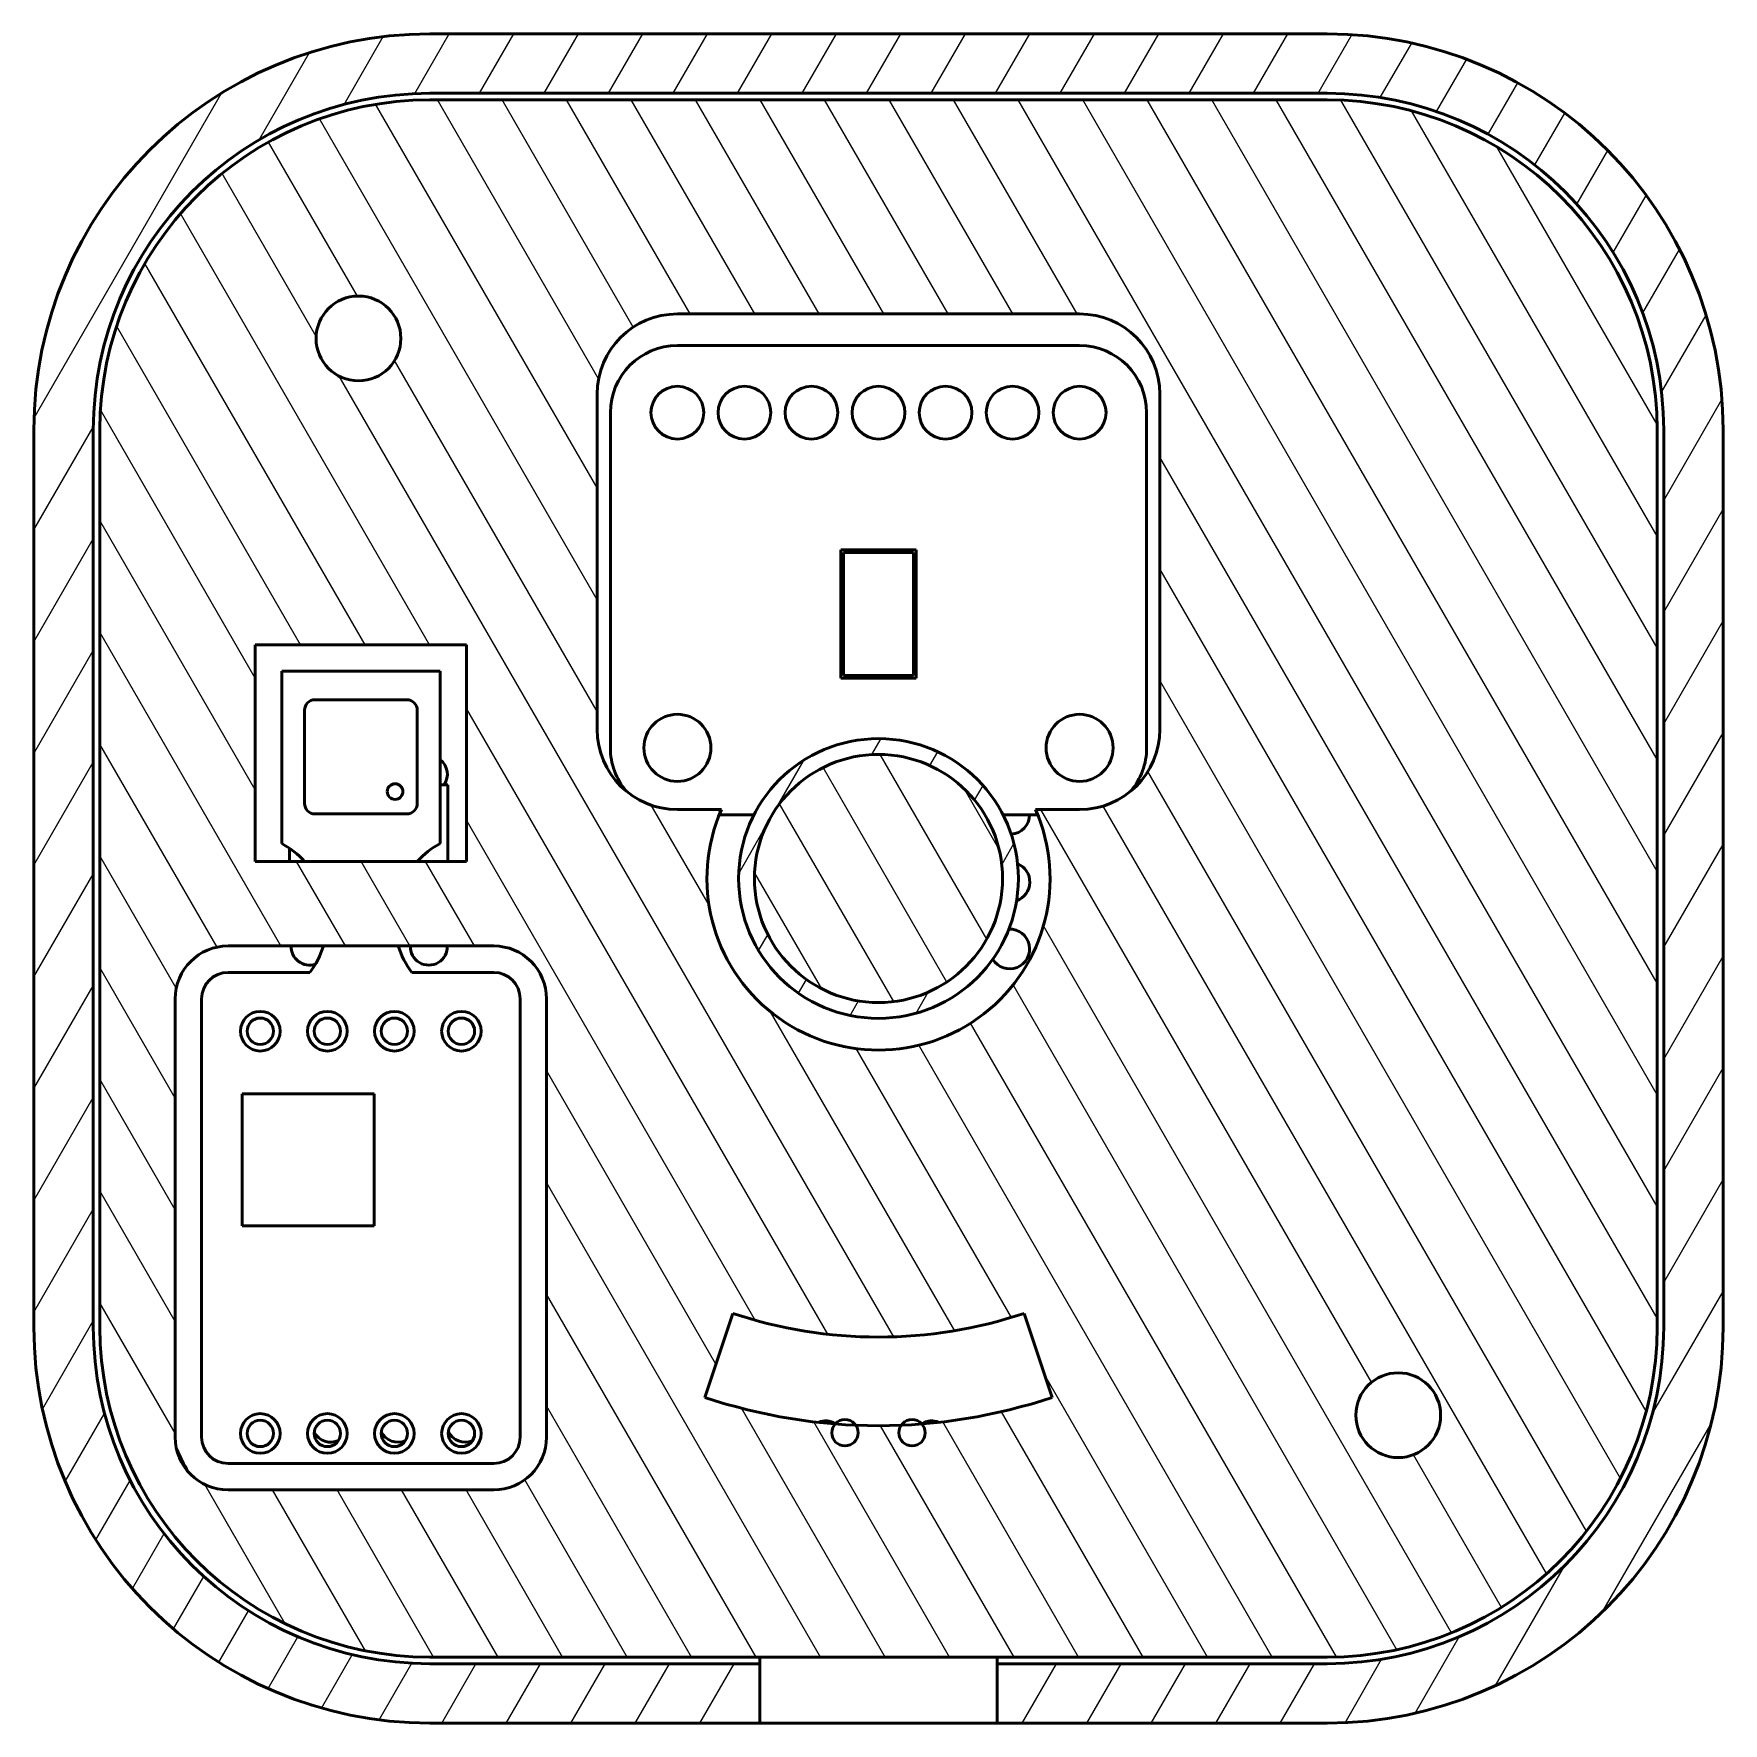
# Model space of a CAD drawing. Header units: inches. Extents: x 0.9 to 14.9, y -1.6 to 10.6.
# Drawn here: x 0.93 to 4.71, y 6.442 to 10.222 of the extents above; entities that cross this region are included whole.
import ezdxf

# ---------------------------------------------------------------- set-up
doc = ezdxf.new("R2010")
doc.units = ezdxf.units.IN
doc.header["$LTSCALE"] = 0.75
doc.header["$MEASUREMENT"] = 0
doc.layers.add('Hatching', color=7, linetype='Continuous', lineweight=25)
doc.layers.add('Visible', color=7, linetype='Continuous', lineweight=50)
pattern_1 = [(59.99999999999999, (0, 0), (-0.1082531754730548, 0.06250000000000001), [])]
pattern_2 = [(120, (0, 0), (-0.1082531754730548, -0.06250000000000001), [])]

msp = doc.modelspace()

# ---------------------------------------------------------------- hatches: boundary and pattern name
at = {"layer": 'Hatching'}
h = msp.add_hatch(dxfattribs=at)
h.set_pattern_fill('ANSI31', color=256, angle=15, style=0)
h.set_pattern_definition(pattern_1)
edge = h.paths.add_edge_path(flags=0)
edge.add_ellipse((3.824268752134258, 9.33580576755605), major_axis=(3.171660695035318e-15, 0.7529527559055125), ratio=1, start_angle=-90, end_angle=0, ccw=False)
edge.add_line((4.57722150803977, 9.335805767556048), (4.577221508039762, 7.327931751808016))
edge.add_ellipse((3.82426875213425, 7.32793175180802), major_axis=(0.7529527559055116, -3.040531991340636e-15), ratio=1, start_angle=-90, end_angle=0, ccw=False)
edge.add_line((3.824268752134246, 6.574978995902508), (3.086079775756295, 6.57497899590251))
edge.add_line((3.086079775756295, 6.57497899590251), (3.086079775756294, 6.442104980154479))
edge.add_line((3.086079775756294, 6.442104980154479), (3.824268752134246, 6.442104980154475))
edge.add_ellipse((3.82426875213425, 7.32793175180802), major_axis=(-3.816213508316772e-15, -0.8858267716535428), ratio=1, start_angle=8.7196529051261e-16, end_angle=90.00000000000001)
edge.add_line((4.710095523787793, 7.327931751808016), (4.710095523787801, 9.335805767556048))
edge.add_ellipse((3.824268752134258, 9.335805767556051), major_axis=(0.8858267716535435, -3.685084804619875e-15), ratio=1, start_angle=8.719652904470719e-16, end_angle=90.00000000000001)
edge.add_line((3.824268752134262, 10.22163253920959), (1.816394736386231, 10.2216325392096))
edge.add_ellipse((1.816394736386226, 9.33580576755606), major_axis=(4.471857026796196e-15, 0.8858267716535428), ratio=1, start_angle=8.719652905126403e-16, end_angle=90.0000000000001)
edge.add_line((0.9305679647326826, 9.335805767556062), (0.9305679647326758, 7.32793175180803))
edge.add_ellipse((1.816394736386219, 7.327931751808028), major_axis=(-0.8858267716535428, 3.816213508315757e-15), ratio=1, start_angle=9.353444441016036e-15, end_angle=90.00000000000001)
edge.add_line((1.816394736386215, 6.442104980154484), (2.554583712764168, 6.442104980154481))
edge.add_line((2.554583712764168, 6.442104980154481), (2.554583712764169, 6.574978995902512))
edge.add_line((2.554583712764168, 6.574978995902512), (1.816394736386215, 6.574978995902516))
edge.add_ellipse((1.816394736386219, 7.327931751808028), major_axis=(-3.040531991339431e-15, -0.7529527559055116), ratio=1, start_angle=270, end_angle=360, ccw=False)
edge.add_line((1.063441980480707, 7.32793175180803), (1.063441980480714, 9.335805767556062))
edge.add_ellipse((1.816394736386226, 9.335805767556058), major_axis=(-0.752952755905512, 2.909403287644753e-15), ratio=1, start_angle=269.99999999999994, end_angle=360, ccw=False)
edge.add_line((1.81639473638623, 10.08875852346157), (3.824268752134261, 10.08875852346156))
h = msp.add_hatch(dxfattribs=at)
h.set_pattern_fill('ANSI31', color=256, angle=75.00000000000001, style=0)
h.set_pattern_definition(pattern_2)
edge = h.paths.add_edge_path(flags=0)
edge.add_ellipse((1.816394736386227, 9.335805767556058), major_axis=(3.11461357174939e-15, 0.7381889763779531), ratio=1, start_angle=360, end_angle=450)
edge.add_line((1.078205760008273, 9.335805767556062), (1.078205760008266, 7.32793175180803))
edge.add_ellipse((1.816394736386219, 7.327931751808028), major_axis=(-0.7381889763779531, 2.852356164356756e-15), ratio=1, start_angle=360, end_angle=449.9999999999999)
edge.add_line((1.816394736386216, 6.589742775430075), (3.824268752134246, 6.589742775430066))
edge.add_ellipse((3.82426875213425, 7.32793175180802), major_axis=(-2.852356164357621e-15, -0.7381889763779531), ratio=1, start_angle=360, end_angle=449.9999999999999)
edge.add_line((4.562457728512203, 7.327931751808016), (4.562457728512211, 9.335805767556048))
edge.add_ellipse((3.824268752134258, 9.33580576755605), major_axis=(0.7381889763779531, -2.590098756964985e-15), ratio=1, start_angle=7.657148610902613e-15, end_angle=89.99999999999997)
edge.add_line((3.824268752134261, 10.073994743934), (1.816394736386229, 10.07399474393401))
edge = h.paths.add_edge_path(flags=0)
edge.add_line((2.190804185205121, 8.665530177004875), (2.190804185205125, 9.415530177004875))
edge.add_ellipse((2.370331744260242, 9.415530177004875), major_axis=(-0.1795275590551177, 4.314356117799976e-16), ratio=1, start_angle=-90.00000000000023, end_angle=0, ccw=False)
edge.add_line((2.370331744260243, 9.595057736059992), (3.270331744260243, 9.595057736059989))
edge.add_ellipse((3.270331744260242, 9.415530177004872), major_axis=(5.625643154756017e-16, 0.1795275590551181), ratio=1, start_angle=-90.00000000000011, end_angle=0, ccw=False)
edge.add_line((3.449859303315361, 9.415530177004872), (3.449859303315358, 8.665530177004872))
edge.add_ellipse((3.270331744260239, 8.665530177004872), major_axis=(0.1795275590551182, -8.903860747155957e-16), ratio=1, start_angle=270.00000000000006, end_angle=360, ccw=False)
edge.add_line((3.270331744260239, 8.486002617949755), (3.171885329691887, 8.486002617949755))
edge.add_ellipse((2.820331744260238, 8.33186875968204), major_axis=(0.3515535854316487, 0.1541338582677148), ratio=1, start_angle=-227.34878085185994, end_angle=0, ccw=False)
edge.add_line((2.468778158828591, 8.486002617949756), (2.370331744260239, 8.486002617949756))
edge.add_ellipse((2.370331744260239, 8.665530177004875), major_axis=(-8.248217228673714e-16, -0.1795275590551182), ratio=1, start_angle=-89.99999999999989, end_angle=0, ccw=False)
h.paths.add_polyline_path([(1.898356157210247, 8.370210581802095), (1.425915207048418, 8.370210581802096), (1.42591520704842, 8.854928488507243), (1.898356157210249, 8.854928488507241)], flags=0)
edge = h.paths.add_edge_path(flags=0)
edge.add_line((1.959330564019091, 6.963806441263146), (1.364940800239564, 6.963806441263149))
edge.add_ellipse((1.364940800239564, 7.081916677483621), major_axis=(-7.186343936887923e-16, -0.1181102362204728), ratio=1, start_angle=270.0000000000002, end_angle=359.99999999999994, ccw=False)
edge.add_line((1.246830564019092, 7.081916677483621), (1.246830564019095, 8.062823419587163))
edge.add_ellipse((1.364940800239567, 8.062823419587163), major_axis=(-0.118110236220472, -1.337021803342664e-16), ratio=1, start_angle=-90.00000000000011, end_angle=1.1368683772161603e-13, ccw=False)
edge.add_line((1.364940800239567, 8.180933655807635), (1.959330564019096, 8.180933655807634))
edge.add_ellipse((1.959330564019095, 8.062823419587161), major_axis=(5.875056899929062e-16, 0.1181102362204725), ratio=1, start_angle=270.0000000000001, end_angle=359.99999999999994, ccw=False)
edge.add_line((2.077440800239567, 8.062823419587161), (2.077440800239564, 7.081916677483619))
edge.add_ellipse((1.959330564019091, 7.081916677483619), major_axis=(0.1181102362204727, -1.941195789054477e-16), ratio=1, start_angle=269.99999999999994, end_angle=359.99999999999994, ccw=False)
edge = h.paths.add_edge_path(flags=0)
edge.add_ellipse((3.983178825416484, 7.131055271775784), major_axis=(-0.09483300665625002, 3.664339617312645e-16), ratio=1, start_angle=0, end_angle=360, ccw=False)
edge = h.paths.add_edge_path(flags=0)
edge.add_ellipse((1.656820581353994, 9.540210458963294), major_axis=(-0.09483300665625002, 3.664339617312645e-16), ratio=1, start_angle=0, end_angle=360, ccw=False)
edge = h.paths.add_edge_path(flags=0)
edge.add_ellipse((2.82033174426024, 8.331868759682031), major_axis=(0.38882724807318, -1.160969006803879), ratio=1, start_angle=346.033467273455, end_angle=360, ccw=False)
edge.add_ellipse((2.820331744260251, 8.331868759681734), major_axis=(0.09712651766836955, -1.22049256579802), ratio=1, start_angle=357.82226534213714, end_angle=360, ccw=False)
edge.add_ellipse((2.820331744260238, 8.33186875968211), major_axis=(0.05067827492211347, -1.22330183358583), ratio=1, start_angle=355.25547697192144, end_angle=360, ccw=False)
edge.add_ellipse((2.820331744260257, 8.331868759682369), major_axis=(-0.05067827492214189, -1.223301833586091), ratio=1, start_angle=-2.17773465786172, end_angle=0, ccw=False)
edge.add_ellipse((2.820331744260235, 8.331868759682022), major_axis=(-0.09712651766838852, -1.220492565798307), ratio=1, start_angle=-13.966532726544983, end_angle=0, ccw=False)
edge.add_line((2.431504496187047, 7.170899752878157), (2.494470203015465, 7.358904260680995))
edge.add_ellipse((2.820331744260238, 8.331868759682038), major_axis=(-0.3258615412447736, -0.9729644990010445), ratio=1, start_angle=360, end_angle=397.0330615617789)
edge.add_line((3.146193285505004, 7.358904260680992), (3.20915899233342, 7.170899752878153))
h = msp.add_hatch(dxfattribs=at)
h.set_pattern_fill('ANSI31', color=256, angle=-15, style=0)
h.set_pattern_definition([(30, (0, 0), (-0.06250000000000001, 0.1082531754730548), [])])
h.paths.add_polyline_path([(2.904780563157879, 9.067104980154479), (2.735882925362603, 9.067104980154479), (2.735882925362602, 8.780097106138731), (2.904780563157878, 8.780097106138731)], flags=0)
h.paths.add_polyline_path([(2.741788437173627, 9.061199468343457), (2.898875051346855, 9.061199468343455), (2.898875051346854, 8.786002617949755), (2.741788437173626, 8.786002617949755)], flags=0)
h = msp.add_hatch(dxfattribs=at)
h.set_pattern_fill('ANSI31', color=256, angle=15, style=0)
h.set_pattern_definition(pattern_1)
edge = h.paths.add_edge_path(flags=0)
edge.add_ellipse((2.820331744260238, 8.33186875968204), major_axis=(0.312992125984252, -1.209399013687623e-15), ratio=1, start_angle=0, end_angle=360)
edge = h.paths.add_edge_path(flags=0)
edge.add_ellipse((2.820331744260238, 8.33186875968204), major_axis=(-0.2775590551181103, 1.072485917798458e-15), ratio=1, start_angle=0, end_angle=360, ccw=False)
h = msp.add_hatch(dxfattribs=at)
h.set_pattern_fill('ANSI31', color=256, angle=75.00000000000001, style=0)
h.set_pattern_definition(pattern_2)
edge = h.paths.add_edge_path(flags=0)
edge.add_ellipse((2.820331744260238, 8.33186875968204), major_axis=(0.2775590551181103, -1.072485917798458e-15), ratio=1, start_angle=0, end_angle=360)
h = msp.add_hatch(dxfattribs=at)
h.set_pattern_fill('ANSI31', color=256, style=0)
h.set_pattern_definition([(45, (0, 0), (-0.08838834764831845, 0.08838834764831845), [])])
edge = h.paths.add_edge_path(flags=0)
edge.add_ellipse((2.745331744260234, 7.091823854902815), major_axis=(-0.029527559055118, 1.140942465742698e-16), ratio=1, start_angle=2.213904232052507e-13, end_angle=214.5435171005208)
edge.add_ellipse((2.745331744260234, 7.091823854902815), major_axis=(0.02432172507788147, 0.01674307119346467), ratio=1, start_angle=359.9999999999997, end_angle=463.9907081130165)
edge.add_ellipse((2.745331744260235, 7.091823854902814), major_axis=(-0.02212651766838805, 0.01955233898090085), ratio=1, start_angle=359.9999999999996, end_angle=401.4657747864608)
h = msp.add_hatch(dxfattribs=at)
h.set_pattern_fill('ANSI31', color=256, angle=90, style=0)
h.set_pattern_definition([(135, (0, 0), (-0.08838834764831845, -0.08838834764831845), [])])
edge = h.paths.add_edge_path(flags=0)
edge.add_ellipse((2.895331744260233, 7.091823854902814), major_axis=(-0.02952755905511774, 1.140942465742687e-16), ratio=1, start_angle=2.213904232052507e-13, end_angle=221.4657747864616)
edge.add_ellipse((2.895331744260233, 7.091823854902814), major_axis=(0.02212651766838741, 0.01955233898090042), ratio=1, start_angle=359.9999999999998, end_angle=463.9907081130164)
edge.add_ellipse((2.895331744260233, 7.091823854902814), major_axis=(-0.02432172507788134, 0.01674307119346461), ratio=1, start_angle=359.9999999999996, end_angle=394.5435171005216)

# ---------------------------------------------------------------- linework, layer by layer
at = {"layer": 'Visible'}
for p, q in [((3.82426875213423, 10.22163253923827, 0.306615654548489), (1.816394736386428, 10.22163253923827, 0.3066156545490846)), ((1.816394736386428, 10.08875852349229, 0.3066156545490838), (3.82426875213423, 10.08875852349229, 0.3066156545484882)), ((3.82426875213423, 10.07399474396516, 0.3066156545484882), (1.816394736386428, 10.07399474396516, 0.3066156545490838)), ((2.370331744261421, 9.595057736090894, 0.3066156545489169), (3.270331744259238, 9.595057736090894, 0.3066156545486499)), ((3.270331744259238, 9.524191594357035, 0.2514552115918738), (2.370331744261421, 9.524191594357035, 0.2514552115918738)), ((2.190804185203888, 8.66553017703518, 0.3066156545489651), (2.190804185203888, 9.41553017703518, 0.3066156545489692)), ((3.449859303316771, 9.41553017703518, 0.3066156545485956), (3.449859303316771, 8.66553017703518, 0.3066156545485916)), ((2.220331744261784, 9.374191594357399, 0.2514552115918738), (2.220331744261784, 8.624191594357399, 0.2514552115918738)), ((3.420331744258874, 8.624191594357399, 0.2514552115918738), (3.420331744258874, 9.374191594357399, 0.2514552115918738)), ((0.9305679647331999, 9.335805767586862, 0.3066156545493426), (0.9305679647331999, 7.327931751837241, 0.3066156545493317)), ((1.063441980481002, 7.327931751837241, 0.3066156545492922), (1.063441980481002, 9.335805767586862, 0.3066156545493032)), ((1.078205760008132, 9.335805767586862, 0.3066156545492988), (1.078205760008132, 7.327931751837241, 0.3066156545492879)), ((4.562457728512527, 7.327931751837241, 0.3066156545482542), (4.562457728512527, 9.335805767586862, 0.3066156545482652)), ((4.577221508039656, 9.335805767586862, 0.3066156545482608), (4.577221508039656, 7.327931751837241, 0.3066156545482499)), ((4.710095523787459, 7.327931751837241, 0.3066156545482105), (4.710095523787459, 9.335805767586862, 0.3066156545482214)), ((2.904780563156237, 9.067104980184013, 0.3066156545487554), (2.735882925364422, 9.067104980184013, 0.3066156545488056)), ((2.735882925364422, 9.067104980184013, 0.3066156545488056), (2.735882925364422, 8.780097106167887, 0.306615654548804)), ((2.741788437175273, 9.061199468373161, 0.3066156545488037), (2.898875051345385, 9.061199468373161, 0.3066156545487571)), ((2.741788437175273, 8.786002617978738, 0.3066156545488023), (2.741788437175273, 9.061199468373161, 0.3066156545488037)), ((2.898875051345385, 9.061199468373161, 0.3066156545487572), (2.898875051345385, 8.786002617978738, 0.3066156545487557)), ((2.904780563156237, 8.780097106167887, 0.3066156545487539), (2.904780563156237, 9.067104980184013, 0.3066156545487554)), ((1.425915207048092, 8.370210581831998, 0.3066156545491904), (1.425915207048092, 8.854928488537553, 0.306615654549193)), ((1.425915207048092, 8.854928488537553, 0.306615654549193), (1.89835615721131, 8.854928488537553, 0.3066156545490529)), ((1.89835615721131, 8.854928488537553, 0.3066156545490529), (1.89835615721131, 8.370210581831998, 0.3066156545490502)), ((1.484970325158429, 8.795873370427216, 0.2248804084422673), (1.484970325158429, 8.41007695767803, 0.2248804084422673)), ((1.839301039100974, 8.795873370427216, 0.2248804084422673), (1.484970325158429, 8.795873370427216, 0.2248804084422673)), ((1.839301039100974, 8.41007695767803, 0.2248804084422673), (1.839301039100974, 8.795873370427216, 0.2248804084422673)), ((2.735882925364422, 8.780097106167887, 0.306615654548804), (2.904780563156237, 8.780097106167887, 0.3066156545487539)), ((2.898875051345385, 8.786002617978738, 0.3066156545487557), (2.741788437175273, 8.786002617978738, 0.3066156545488023)), ((1.764596313369111, 8.731952044896389, 0.24554969978085), (1.559675050888472, 8.731952044896389, 0.24554969978085)), ((1.536053003645065, 8.708329997649344, 0.24554969978085), (1.536053003645065, 8.499922802608125, 0.24554969978085)), ((1.788218360612518, 8.499922802608125, 0.24554969978085), (1.788218360612518, 8.708329997649344, 0.24554969978085)), ((1.856935576539399, 8.541723875694515, 0.1800628843464088), (1.839301039100974, 8.541723875694515, 0.1800628843464088)), ((1.856935576539399, 8.370210581831998, 0.1800628843464088), (1.856935576539399, 8.541723875694515, 0.1800628843464088)), ((1.559675050888472, 8.476300755364718, 0.24554969978085), (1.764596313369111, 8.476300755364718, 0.24554969978085)), ((2.468778158829082, 8.486002617979466, 0.3066156545488817), (2.370331744261421, 8.486002617979466, 0.3066156545489109)), ((2.463832963852838, 8.474191594357762, 0.2514552115918738), (2.541569692206394, 8.474191594357762, 0.2514552115918738)), ((3.099093796314264, 8.474191594357762, 0.2514552115918738), (3.176830524667821, 8.474191594357762, 0.2514552115918738)), ((3.270331744259238, 8.486002617979466, 0.3066156545486439), (3.171885329691577, 8.486002617979466, 0.3066156545486731)), ((1.50260486787738, 8.399308573320013, 0.180062884346409), (1.50260486787738, 8.370210581831998, 0.180062884346409)), ((1.89835615721131, 8.370210581831998, 0.3066156545490502), (1.425915207048092, 8.370210581831998, 0.3066156545491904)), ((1.36494080024022, 8.18093365583809, 0.3066156545492074), (1.959330564019183, 8.18093365583809, 0.3066156545490311)), ((1.548103587781952, 8.121878537725934, 0.2248804084422673), (1.36494080024022, 8.121878537725934, 0.2248804084422673)), ((1.959330564019183, 8.121878537725934, 0.2248804084422673), (1.77616777647745, 8.121878537725934, 0.2248804084422673)), ((1.246830564021366, 7.081916677512709, 0.3066156545492365), (1.246830564021366, 8.062823419617416, 0.3066156545492418)), ((1.305885682129883, 8.062823419617416, 0.2248804084422673), (1.305885682129883, 7.081916677512709, 0.2248804084422673)), ((2.018385682129519, 7.081916677512709, 0.2248804084422673), (2.018385682129519, 8.062823419617416, 0.2248804084422673)), ((2.077440800239856, 8.062823419617416, 0.3066156545489955), (2.077440800239856, 7.081916677512709, 0.3066156545489901)), ((1.691663237226749, 7.850312345924976, 0.2691717470249445), (1.396387646673247, 7.850312345924976, 0.2691717470249445)), ((1.396387646673247, 7.850312345924976, 0.2691717470249445), (1.396387646673247, 7.555036755373294, 0.2691717470249445)), ((1.691663237226749, 7.555036755373294, 0.2691717470249445), (1.691663237226749, 7.850312345924976, 0.2691717470249445)), ((1.396387646673247, 7.555036755373294, 0.2691717470249445), (1.691663237226749, 7.555036755373294, 0.2691717470249445)), ((2.431504496187699, 7.170899752907644, 0.3066156545488856), (2.494470203015226, 7.358904260710915, 0.3066156545488679)), ((3.146193285505433, 7.358904260710915, 0.3066156545486746), (3.209158992332959, 7.170899752907644, 0.3066156545486549)), ((1.36494080024022, 7.022861559404191, 0.2248804084422673), (1.959330564019183, 7.022861559404191, 0.2248804084422673)), ((1.959330564019183, 6.963806441292036, 0.3066156545490245), (1.36494080024022, 6.963806441292036, 0.3066156545492008)), ((1.816394736386428, 6.589742775458944, 0.3066156545490649), (3.82426875213423, 6.589742775458944, 0.3066156545484693)), ((2.554583712764725, 6.574978995931815, 0.2071638730091966), (2.554583712764725, 6.589742775458944, 0.2071638730091966)), ((3.086079775755934, 6.589742775458944, 0.2071638730091966), (3.086079775755934, 6.574978995931815, 0.2071638730091966)), ((2.554583712764725, 6.574978995931815, 0.3066156545488458), (1.816394736386428, 6.574978995931815, 0.3066156545490648)), ((2.554583712764725, 6.442104980184013, 0.3066156545488451), (2.554583712764725, 6.574978995931815, 0.3066156545488458)), ((3.82426875213423, 6.574978995931815, 0.3066156545484692), (3.086079775755934, 6.574978995931815, 0.3066156545486882)), ((3.086079775755934, 6.574978995931815, 0.3066156545486882), (3.086079775755934, 6.442104980184013, 0.3066156545486874)), ((1.816394736386428, 6.442104980184013, 0.3066156545490641), (2.554583712764725, 6.442104980184013, 0.3066156545488451)), ((3.086079775755934, 6.442104980184013, 0.1481087548989604), (2.554583712764725, 6.442104980184013, 0.1481087548989604)), ((3.086079775755934, 6.442104980184013, 0.3066156545486874), (3.82426875213423, 6.442104980184013, 0.3066156545484685))]:
    msp.add_line(p, q, dxfattribs=at)
at = {"layer": 'Visible', "extrusion": (-2.966480729577548e-13, 5.429436720935096e-15, -1)}
for centre, radius in [((-1.656820581352713, 9.540210458993899, -0.3066156545500378), 0.09483300665625002), ((-2.820331744260238, 8.331868759711144, -0.3066156545503895), 0.2775590551181103), ((-3.983178825415871, 7.131055271805964, -0.306615654550741), 0.09483300665625002)]:
    msp.add_circle(centre, radius, dxfattribs=at)
at = {"layer": 'Visible', "extrusion": (0, 0, -1)}
for centre, radius in [((-2.370331744261421, 9.374191594357399, -0.2514552115918738), 0.05905511811023627), ((-2.520331744259238, 9.374191594357399, -0.2514552115918738), 0.05905511811023627), ((-2.670331744258874, 9.374191594357399, -0.2514552115918738), 0.05905511811023627), ((-2.820331744260329, 9.374191594357399, -0.2514552115918738), 0.05905511811023628), ((-2.970331744261784, 9.374191594357399, -0.2514552115918738), 0.05905511811023628), ((-3.120331744261421, 9.374191594357399, -0.2514552115918738), 0.05905511811023627), ((-3.270331744259238, 9.374191594357399, -0.2514552115918738), 0.05905511811023627), ((-2.370331744261421, 8.624191594357399, -0.2514552115918738), 0.07500000000000008), ((-3.270331744259238, 8.624191594357399, -0.2514552115918738), 0.07500000000000008), ((-1.738756848273624, 8.526446023390235, -0.2691717470249445), 0.01746194509125622), ((-1.437135682128428, 7.990185624339574, -0.2248804084422674), 0.04429133858267712), ((-1.437135682128428, 7.990185624339574, -0.2248804084422674), 0.04429133858267712), ((-1.587135682129883, 7.990185624339574, -0.2248804084422674), 0.04429133858267711), ((-1.587135682129883, 7.990185624339574, -0.2248804084422674), 0.04429133858267711), ((-1.737135682129519, 7.990185624339574, -0.2248804084422674), 0.04429133858267712), ((-1.737135682129519, 7.990185624339574, -0.2248804084422674), 0.04429133858267712), ((-1.887135682129156, 7.990185624339574, -0.2248804084422674), 0.04429133858267712), ((-1.887135682129156, 7.990185624339574, -0.2248804084422674), 0.04429133858267712), ((-1.437135682128428, 7.090185624341757, -0.2248804084422674), 0.04429133858267712), ((-1.437135682128428, 7.090185624341757, -0.2248804084422674), 0.04429133858267712), ((-1.587135682129883, 7.090185624341757, -0.2248804084422674), 0.04429133858267711), ((-1.587135682129883, 7.090185624341757, -0.2248804084422674), 0.04429133858267711), ((-1.737135682129519, 7.090185624341757, -0.2248804084422674), 0.04429133858267712), ((-1.737135682129519, 7.090185624341757, -0.2248804084422674), 0.04429133858267712), ((-1.887135682129156, 7.090185624341757, -0.2248804084422674), 0.04429133858267712), ((-1.887135682129156, 7.090185624341757, -0.2248804084422674), 0.04429133858267712)]:
    msp.add_circle(centre, radius, dxfattribs=at)
at = {"layer": 'Visible'}
for centre, radius in [((2.820331744260329, 8.331868759711142, 0.306615654549598), 0.312992125984252), ((2.820331744260329, 8.331868759711142, 0.306615654549598), 0.2775590551181103), ((1.437135682128428, 7.990185624339574, 0.2248804084422674), 0.02952755905511807), ((1.587135682129883, 7.990185624339574, 0.2248804084422674), 0.02952755905511807), ((1.737135682129519, 7.990185624339574, 0.2248804084422674), 0.02952755905511807), ((1.887135682129156, 7.990185624339574, 0.2248804084422674), 0.02952755905511807), ((1.437135682128428, 7.090185624341757, 0.2248804084422674), 0.02952755905511807), ((1.587135682129883, 7.090185624341757, 0.2248804084422674), 0.02952755905511807), ((1.737135682129519, 7.090185624341757, 0.2248804084422674), 0.02952755905511807), ((1.887135682129156, 7.090185624341757, 0.2248804084422674), 0.02952755905511807), ((2.745331744261421, 7.091823854932954, 0.3066156545495987), 0.029527559055118), ((2.895331744259238, 7.091823854932954, 0.3066156545495987), 0.029527559055118)]:
    msp.add_circle(centre, radius, dxfattribs=at)
for centre, radius, start, end in [((1.816394736386428, 9.335805767586862, 0.3066156545495982), 0.8858267716535428, 90, 180), ((3.82426875213423, 9.335805767586862, 0.3066156545495982), 0.8858267716535435, 0, 90), ((1.816394736386428, 9.335805767586862, 0.3066156545495983), 0.7381889763779531, 90, 180), ((3.82426875213423, 9.335805767586862, 0.3066156545495982), 0.7381889763779531, 0, 90), ((2.370331744261421, 9.374191594357399, 0.2514552115918738), 0.1500000000000002, 90, 180), ((3.270331744259238, 9.374191594357399, 0.2514552115918738), 0.1500000000000002, 0, 90), ((1.559675050888472, 8.708329997649344, 0.24554969978085), 0.02362204724409451, 90, 180), ((1.764596313369111, 8.708329997649344, 0.24554969978085), 0.02362204724409438, 0, 90), ((2.370331744261421, 8.624191594357399, 0.2514552115918738), 0.1500000000000007, 180, 220.3003283906195), ((3.270331744259238, 8.624191594357399, 0.2514552115918738), 0.1500000000000002, 319.6996716093806, 0), ((1.559675050888472, 8.499922802608125, 0.24554969978085), 0.02362204724409443, 180, 270), ((1.764596313369111, 8.499922802608125, 0.24554969978085), 0.02362204724409451, 270, 0), ((1.36494080024022, 8.062823419617416, 0.2248804084422674), 0.0590551181102362, 90, 180), ((1.959330564019183, 8.062823419617416, 0.2248804084422674), 0.05905511811023601, 0, 90), ((2.820331744260329, 8.331868759711142, 0.3066156545495981), 1.02608267716533, 251.4834692191082, 288.5165307808917), ((1.816394736386428, 7.327931751837241, 0.3066156545495982), 0.8858267716535428, 180, 270), ((1.816394736386428, 7.327931751837241, 0.3066156545495981), 0.7381889763779531, 180, 270), ((3.82426875213423, 7.327931751837241, 0.3066156545495982), 0.8858267716535428, 270, 0), ((3.82426875213423, 7.327931751837241, 0.3066156545495981), 0.7381889763779531, 270, 0), ((1.36494080024022, 7.081916677512709, 0.2248804084422674), 0.05905511811023621, 180, 270), ((1.959330564019183, 7.081916677512709, 0.2248804084422674), 0.05905511811023614, 270, 0), ((1.789112733324146, 7.300649748774958, 0.1481087548989604), 0.5927075984374752, 204.5979299011721, 209.9597409076658)]:
    msp.add_arc(centre, radius, start, end, dxfattribs=at)
at = {"layer": 'Visible', "extrusion": (-2.966254692851447e-13, -2.371364505911495e-17, -1)}
msp.add_arc((-1.816394736386337, 9.335805767586862, -0.3066156545501372), 0.752952755905512, 2.218310141279004e-33, 90, dxfattribs=at)
at = {"layer": 'Visible', "extrusion": (-4.081938096841264e-17, 5.398731570726246e-15, -1)}
msp.add_arc((-3.82426875213423, 9.335805767586864, -0.3066156545495479), 0.7529527559055125, 90, 180, dxfattribs=at)
at = {"layer": 'Visible', "extrusion": (-2.965464131564569e-13, -2.138937080338596e-17, -1)}
msp.add_arc((-2.37033174426133, 9.41553017703518, -0.3066156545503013), 0.1795275590551177, 1.491887356951669e-33, 90, dxfattribs=at)
at = {"layer": 'Visible', "extrusion": (-9.398889301377864e-17, 5.295471663508146e-15, -1)}
msp.add_arc((-3.270331744259238, 9.415530177035182, -0.3066156545495486), 0.1795275590551181, 90, 180, dxfattribs=at)
at = {"layer": 'Visible', "extrusion": (-9.398889301377614e-17, 5.295471663508145e-15, -1)}
msp.add_arc((-2.370331744261421, 8.665530177035182, -0.3066156545495524), 0.1795275590551182, 270, 0, dxfattribs=at)
at = {"layer": 'Visible', "extrusion": (-2.96546413156456e-13, -2.13893708028094e-17, -1)}
msp.add_arc((-3.270331744259147, 8.66553017703518, -0.3066156545505681), 0.1795275590551182, 180, 270, dxfattribs=at)
at = {"layer": 'Visible', "extrusion": (0, 0, -1)}
for centre, radius, start, end in [((-1.814222801760479, 8.564685450210163, -0.1481087548989604), 0.04140056249999995, 127.2825638310125, 213.6845362434602), ((-3.113908778479527, 8.475084387368042, -0.1481087548989604), 0.04445312215624998, 181.1508013054487, 265.6369140981823), ((-1.39248873267934, 8.238803521375303, -0.2248804084422674), 0.1946469494503918, 118.3674759036634, 137.5377226860655), ((-1.931782631581882, 8.238803521375303, -0.2248804084422674), 0.1946469494503939, 42.46227731393457, 61.63252409633659), ((-3.114460785978736, 8.324106154241235, -0.1481087548989604), 0.04445312215624998, 112.6086865276409, 250.4148932461121), ((-3.113908778479527, 8.174213117681575, -0.1481087548989604), 0.04445312215624999, 87.69543446881073, 328.7776090052544), ((-1.547497796011157, 8.179418506586444, -0.1481087548989604), 0.04140056249999995, 252.1267044071049, 2.097339807999674), ((-1.39248873267934, 8.238803521375303, -0.2248804084422674), 0.1946469494503926, 197.2959160710424, 216.9202545167618), ((-1.931782631581882, 8.238803521375303, -0.2248804084422674), 0.1946469494503925, 323.0797454832381, 342.7040839289576), ((-1.814222801760479, 8.179418506586444, -0.1481087548989604), 0.04140056249999988, 177.9026601920003, 2.097339807999674), ((-2.702315049886238, 7.081786720586024, -0.1481087548989604), 0.03669448946875067, 64.3397702733471, 125.3090921868378), ((-2.939398089260067, 7.081786720586024, -0.1481087548989604), 0.03669448946875047, 53.79947176355655, 115.3188728297818), ((-1.594477816135623, 7.111974003461, -0.1481087548989604), 0.04140056249999929, 244.6791553442705, 332.5658810866211), ((-1.745025316136889, 7.111974003461, -0.1481087548989604), 0.04140056249999968, 245.8576203973716, 333.9533106971397), ((-1.895572816136337, 7.111974003461, -0.1481087548989604), 0.04140056250000015, 247.0140284365529, 335.3218589500728)]:
    msp.add_arc(centre, radius, start, end, dxfattribs=at)
at = {"layer": 'Visible', "extrusion": (1.682771718327189e-17, 5.491465270678471e-15, -1)}
msp.add_arc((-2.820331744260329, 8.331868759711144, -0.3066156545495523), 0.3838582677165354, 156.3256095741278, 23.67439042587221, dxfattribs=at)
at = {"layer": 'Visible', "extrusion": (-2.967071033310741e-13, 6.891822269426801e-17, -1)}
msp.add_arc((-1.364940800240129, 8.062823419617416, -0.3066156545500026), 0.118110236220472, 0, 90, dxfattribs=at)
at = {"layer": 'Visible', "extrusion": (-9.524207825395799e-17, 5.55111512312578e-15, -1)}
msp.add_arc((-1.959330564019183, 8.062823419617418, -0.3066156545495535), 0.1181102362204725, 90, 180, dxfattribs=at)
at = {"layer": 'Visible', "extrusion": (-4.081938096841498e-17, 5.398731570726252e-15, -1)}
msp.add_arc((-1.816394736386428, 7.327931751837243, -0.3066156545495586), 0.7529527559055116, 270, 2.517847433633284e-31, dxfattribs=at)
at = {"layer": 'Visible', "extrusion": (-2.966254692851447e-13, -2.371364505918997e-17, -1)}
msp.add_arc((-3.824268752134139, 7.327931751837241, -0.3066156545507326), 0.7529527559055116, 180, 270, dxfattribs=at)
at = {"layer": 'Visible', "extrusion": (-2.683586464884213e-13, 8.999146920603978e-14, -1)}
msp.add_arc((-2.820331744260247, 8.33186875971117, -0.3066156545496053), 1.224351119411161, 251.4834711015923, 288.5165288984077, dxfattribs=at)
at = {"layer": 'Visible', "extrusion": (-9.524207825396199e-17, 5.551115123125765e-15, -1)}
msp.add_arc((-1.36494080024022, 7.08191667751271, -0.3066156545495589), 0.1181102362204728, 270, 6.050803000557767e-31, dxfattribs=at)
at = {"layer": 'Visible', "extrusion": (-2.967071033310725e-13, 6.891822269460091e-17, -1)}
msp.add_arc((-1.959330564019092, 7.081916677512709, -0.306615654550179), 0.1181102362204727, 180, 270, dxfattribs=at)

doc.saveas('drawing.dxf')
